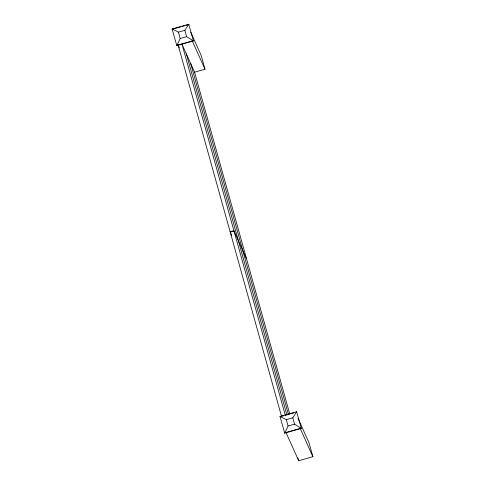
<?xml version="1.0" encoding="UTF-8"?>
<svg xmlns="http://www.w3.org/2000/svg" width="485" height="485" viewBox="0 0 485 485"><rect width="100%" height="100%" fill="white"/><g stroke="black" fill="none" stroke-linecap="round" stroke-linejoin="round"><path stroke-width="0.73" d="M176.807 45.645L180.19 38.515L178.413 32.143L172.108 28.967L176.807 45.645L193.43 40.928L188.738 24.25L172.108 28.967L172.242 29.258L180.917 26.796M284.707 433.135L288.084 426.006L286.314 419.64L280.009 416.457L284.707 433.135L301.33 428.419L296.638 411.741L280.009 416.457L280.142 416.748L283.755 415.724M178.413 32.143L184.876 30.312L188.738 24.25L188.865 24.541L185.979 25.366M286.314 419.64L292.77 417.803L296.638 411.741L296.765 412.032M182.36 26.39L184.53 25.772M180.19 38.515L186.646 36.678L193.43 40.928M176.673 45.354L193.297 40.637M194.333 72.253L204.991 69.228L201.093 55.223L190.714 32.137M289.642 413.614L246.635 259.16L233.909 230.666L230.12 231.739L230.702 233.03M285.204 415.318L293.874 412.856M288.084 426.006L294.547 424.169L301.33 428.419M284.574 432.844L301.197 428.128M285.865 432.232L298.681 460.75L312.892 456.718L308.987 442.714L298.002 418.27M192.175 40.71L204.991 69.228M177.965 44.741L179.347 47.815M231.703 235.437L230.248 232.206L234.037 231.133L285.362 415.457M300.076 428.2L312.892 456.718M184.876 30.312L186.646 36.678M292.77 417.803L294.547 424.169M246.501 258.693L194.57 72.186L181.972 44.159L233.909 230.666M190.702 63.577L242.676 250.169M242.767 250.557L288.448 414.56M186.331 53.847L238.299 240.439M238.396 240.827L286.914 415.027M297.899 457.949L298.681 460.75M232.012 231.206L232.145 231.672M178.183 45.232L281.573 416.53"/></g></svg>
